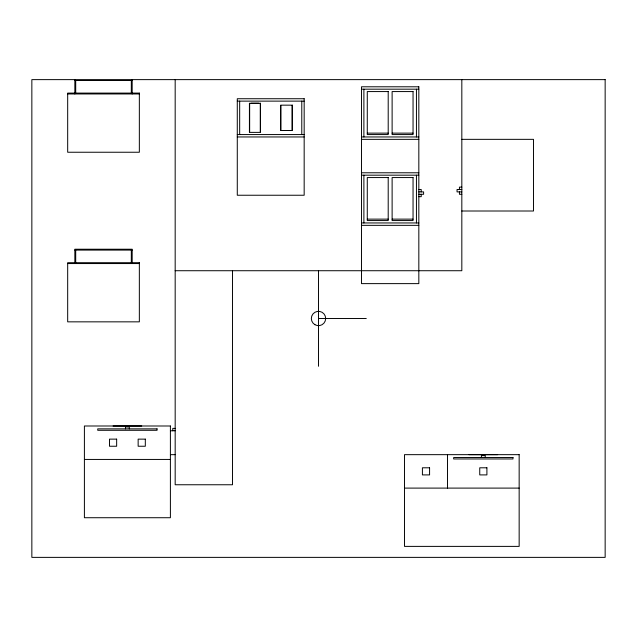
<?xml version="1.0" encoding="UTF-8"?>
<svg xmlns="http://www.w3.org/2000/svg" width="637" height="637" viewBox="0 0 637 637"><rect width="100%" height="100%" fill="white"/><g stroke="black" fill="none" stroke-linecap="round" stroke-linejoin="round"><path stroke-width="0.96" d="M74.847 80.485L132.178 80.485M361.498 89.18L418.827 89.18M67.681 93.957L139.344 93.957M237.282 101.124L304.168 101.124M281.809 130.529L291.173 130.529M367.278 133.133L388.204 133.133M392.121 133.133L413.047 133.133M237.282 134.566L304.168 134.566M237.282 136.955L304.168 136.955M361.498 136.955L418.827 136.955M361.498 139.344L418.827 139.344M461.825 139.344L533.487 139.344L533.487 211.006L461.825 211.006M361.498 172.786L418.827 172.786M361.498 175.175L418.827 175.175M461.825 187.119L459.436 187.119L459.436 189.507M418.827 189.507L421.216 189.507L421.216 191.896M461.825 189.507L457.048 189.507L457.048 191.896L461.825 191.896M418.827 191.896L423.605 191.896L423.605 194.285L418.827 194.285M461.825 194.285L459.436 194.285L459.436 191.896M418.827 196.674L421.216 196.674L421.216 194.285M367.278 219.128L388.204 219.128M392.121 219.128L413.047 219.128M361.498 222.95L418.827 222.95M361.498 225.339L418.827 225.339M74.847 250.086L132.178 250.086M67.681 263.559L139.344 263.559M175.175 270.725L461.825 270.725L461.825 79.625M318.5 318.5L366.275 318.5M175.175 428.382L172.786 428.382L172.786 430.771M170.398 430.771L175.175 430.771M170.398 454.659L175.175 454.659M84.403 459.436L170.398 459.436M404.495 488.101L519.155 488.101M497.656 454.659L468.991 454.659M485.235 457.525L485.235 455.614L481.413 455.614L481.413 457.525M447.493 454.659L447.493 488.101M416.439 89.18L416.439 136.955M416.439 175.175L416.439 222.95M363.886 89.18L363.886 136.955M363.886 175.175L363.886 222.95M318.5 270.725L318.5 366.275M301.779 101.124L301.779 134.566M292.112 105.67L292.112 130.02M280.869 105.67L280.869 130.02M260.27 103.847L260.27 131.843M258.829 103.266L251.089 103.266M249.648 103.847L249.648 131.843M239.671 101.124L239.671 134.566M232.505 270.725L232.505 484.757L175.175 484.757L175.175 79.625M141.733 425.994L113.067 425.994M132.178 79.625L132.178 93.957M132.178 263.559L132.178 249.226L74.847 249.226L74.847 263.559M131.318 80.485L131.318 93.098M131.318 250.086L131.318 262.699M129.311 428.86L129.311 426.949L125.489 426.949L125.489 428.86M75.707 80.485L75.707 93.098M75.707 250.086L75.707 262.699M74.847 79.625L74.847 93.957M605.15 79.625L31.85 79.625L31.85 557.375L605.15 557.375L605.15 79.625M418.827 86.791L361.498 86.791L361.498 283.624L418.827 283.624L418.827 86.791M388.204 91.569L367.278 91.569L367.278 134.566L388.204 134.566L388.204 91.569M413.047 91.569L392.121 91.569L392.121 134.566L413.047 134.566L413.047 91.569M139.344 93.098L67.681 93.098L67.681 152.243L139.344 152.243L139.344 93.098M304.168 98.735L237.282 98.735L237.282 195.24L304.168 195.24L304.168 98.735M260.493 103.266L249.425 103.266L249.425 132.377L260.493 132.377L260.493 103.266M292.343 105.161L280.638 105.161L280.638 130.481L292.343 130.481L292.343 105.161M388.204 177.564L367.278 177.564L367.278 220.561L388.204 220.561L388.204 177.564M413.047 177.564L392.121 177.564L392.121 220.561L413.047 220.561L413.047 177.564M139.344 262.699L67.681 262.699L67.681 321.844L139.344 321.844L139.344 262.699M170.398 425.994L84.403 425.994L84.403 517.722L170.398 517.722L170.398 425.994M157.06 428.86L97.74 428.86L97.74 430.293L157.06 430.293L157.06 428.86M116.651 439.132L109.484 439.132L109.484 446.242L116.651 446.242L116.651 439.132M145.316 439.132L138.149 439.132L138.149 446.242L145.316 446.242L145.316 439.132M519.155 454.659L404.495 454.659L404.495 546.387L519.155 546.387L519.155 454.659M512.984 457.525L453.663 457.525L453.663 458.959L512.984 458.959L512.984 457.525M429.577 467.797L422.411 467.797L422.411 474.907L429.577 474.907L429.577 467.797M486.907 467.797L479.741 467.797L479.741 474.907L486.907 474.907L486.907 467.797M314.917 324.703A7.166 7.166 0 0 0 325.666 318.5A7.166 7.166 0 0 0 314.917 312.297A7.166 7.166 0 0 0 314.917 324.703"/></g></svg>
